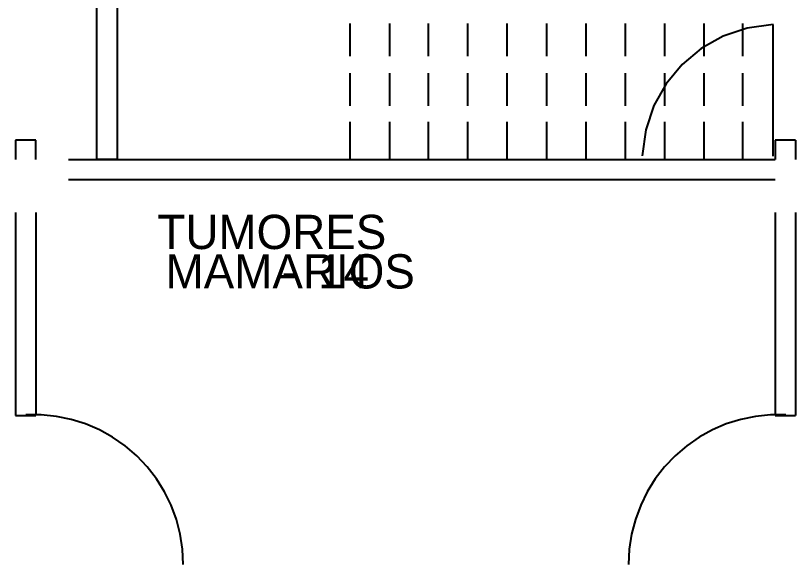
# Model space of a CAD drawing. Header units: metres. Extents: x 0 to 61, y 0 to 90.7.
# Drawn here: x 31.871 to 36.426, y 66.316 to 69.519 of the extents above; entities that cross this region are included whole.
import ezdxf

# ---------------------------------------------------------------- set-up
doc = ezdxf.new("R2010")
doc.units = ezdxf.units.M
for name, color, linetype in [('MURO_REAL', 7, 'Continuous'), ('PUERTA_REAL', 7, 'Continuous'), ('ROTULO_REAL', 7, 'Continuous')]:
    doc.layers.add(name, color=color, linetype=linetype)

msp = doc.modelspace()

# ---------------------------------------------------------------- linework, layer by layer
at = {"layer": 'MURO_REAL'}
for p, q in [((32.3461, 68.6792), (32.3461, 70.4767)), ((32.4637, 69.7861), (32.4637, 68.6792)), ((33.8253, 69.2816), (33.8253, 69.4727)), ((34.0555, 69.4727), (34.0555, 69.2816)), ((34.2808, 69.4727), (34.2808, 69.2816)), ((34.511, 69.4727), (34.511, 69.2816)), ((34.7412, 69.4727), (34.7412, 69.2816)), ((34.9714, 69.4727), (34.9714, 69.2816)), ((35.2016, 69.4727), (35.2016, 69.2816)), ((35.4318, 69.4727), (35.4318, 69.2816)), ((35.662, 69.4727), (35.662, 69.2816)), ((35.8922, 69.4727), (35.8922, 69.2816)), ((36.1176, 69.4727), (36.1176, 69.2816)), ((36.2939, 69.4678), (36.2939, 68.6988)), ((36.2939, 69.4678), (36.2939, 68.6988)), ((33.8253, 68.9927), (33.8253, 69.1837)), ((34.0555, 69.1837), (34.0555, 68.9927)), ((34.2808, 69.1837), (34.2808, 68.9927)), ((34.511, 69.1837), (34.511, 68.9927)), ((34.7412, 69.1837), (34.7412, 68.9927)), ((34.9714, 69.1837), (34.9714, 68.9927)), ((35.2016, 69.1837), (35.2016, 68.9927)), ((35.4318, 69.1837), (35.4318, 68.9927)), ((35.662, 69.1837), (35.662, 68.9927)), ((35.8922, 69.1837), (35.8922, 68.9927)), ((36.1176, 69.1837), (36.1176, 68.9927)), ((33.8253, 68.6792), (33.8253, 68.8996)), ((34.0555, 68.8996), (34.0555, 68.6792)), ((34.2808, 68.8996), (34.2808, 68.6792)), ((34.511, 68.8996), (34.511, 68.6792)), ((34.7412, 68.8996), (34.7412, 68.6792)), ((34.9714, 68.8996), (34.9714, 68.6792)), ((35.2016, 68.8996), (35.2016, 68.6792)), ((35.4318, 68.8996), (35.4318, 68.6792)), ((35.662, 68.8996), (35.662, 68.6792)), ((35.8922, 68.8996), (35.8922, 68.6792)), ((36.1176, 68.8996), (36.1176, 68.6792)), ((31.9886, 68.7918), (31.871, 68.7918)), ((31.871, 68.7918), (31.871, 68.6792)), ((31.9886, 68.6792), (31.9886, 68.7918)), ((36.4261, 68.7918), (36.3086, 68.7918)), ((36.3086, 68.7918), (36.3086, 68.6792)), ((36.4261, 68.7918), (36.4261, 68.6792)), ((32.1796, 68.6792), (36.3086, 68.6792)), ((32.4637, 68.6792), (32.3461, 68.6792)), ((32.1796, 68.5616), (36.3086, 68.5616)), ((31.871, 68.3706), (31.871, 67.1853)), ((31.9886, 68.3706), (31.9886, 67.1853)), ((36.3086, 68.3706), (36.3086, 67.1853)), ((36.4261, 68.3706), (36.4261, 67.1853)), ((31.871, 67.1853), (31.9886, 67.1853)), ((36.3086, 67.1853), (36.4261, 67.1853))]:
    msp.add_line(p, q, dxfattribs=at)
at = {"layer": 'PUERTA_REAL'}
for points in [[(36.2964, 69.467), (36.1449, 69.446), (36.004, 69.3983), (35.8762, 69.3264), (35.7643, 69.2332), (35.6711, 69.1213), (35.5993, 68.9936), (35.5515, 68.8526), (35.5305, 68.7012)], [(32.5785, 66.9498), (32.5106, 67.008), (32.4377, 67.0585), (32.3605, 67.1013), (32.2796, 67.1359), (32.1956, 67.1623), (32.1091, 67.1801), (32.0209, 67.1891), (31.9315, 67.1891)], [(36.3705, 67.1891), (36.2811, 67.1891), (36.1929, 67.1801), (36.1065, 67.1623), (36.0225, 67.1359), (35.9415, 67.1013), (35.8643, 67.0585), (35.7914, 67.008), (35.7236, 66.9498)], [(32.8506, 66.3159), (32.846, 66.4052), (32.8325, 66.4929), (32.8103, 66.5783), (32.7797, 66.6608), (32.7409, 66.7399), (32.6943, 66.8148), (32.6401, 66.885), (32.5785, 66.9498)], [(35.7236, 66.9498), (35.662, 66.885), (35.6077, 66.8148), (35.5611, 66.7399), (35.5223, 66.6608), (35.4917, 66.5783), (35.4695, 66.4929), (35.456, 66.4052), (35.4514, 66.3159)]]:
    msp.add_lwpolyline(points, dxfattribs=at)

# ---------------------------------------------------------------- texts
at = {"layer": 'ROTULO_REAL'}
for s, p in [('TUMORES', (32.6994, 68.1566)), ('MAMARIOS', (32.747, 67.9264)), ('14', (33.638, 67.9264)), ('-', (33.4241, 67.9264))]:
    msp.add_text(s, height=0.2, dxfattribs=at).set_placement(p)

doc.saveas('drawing.dxf')
